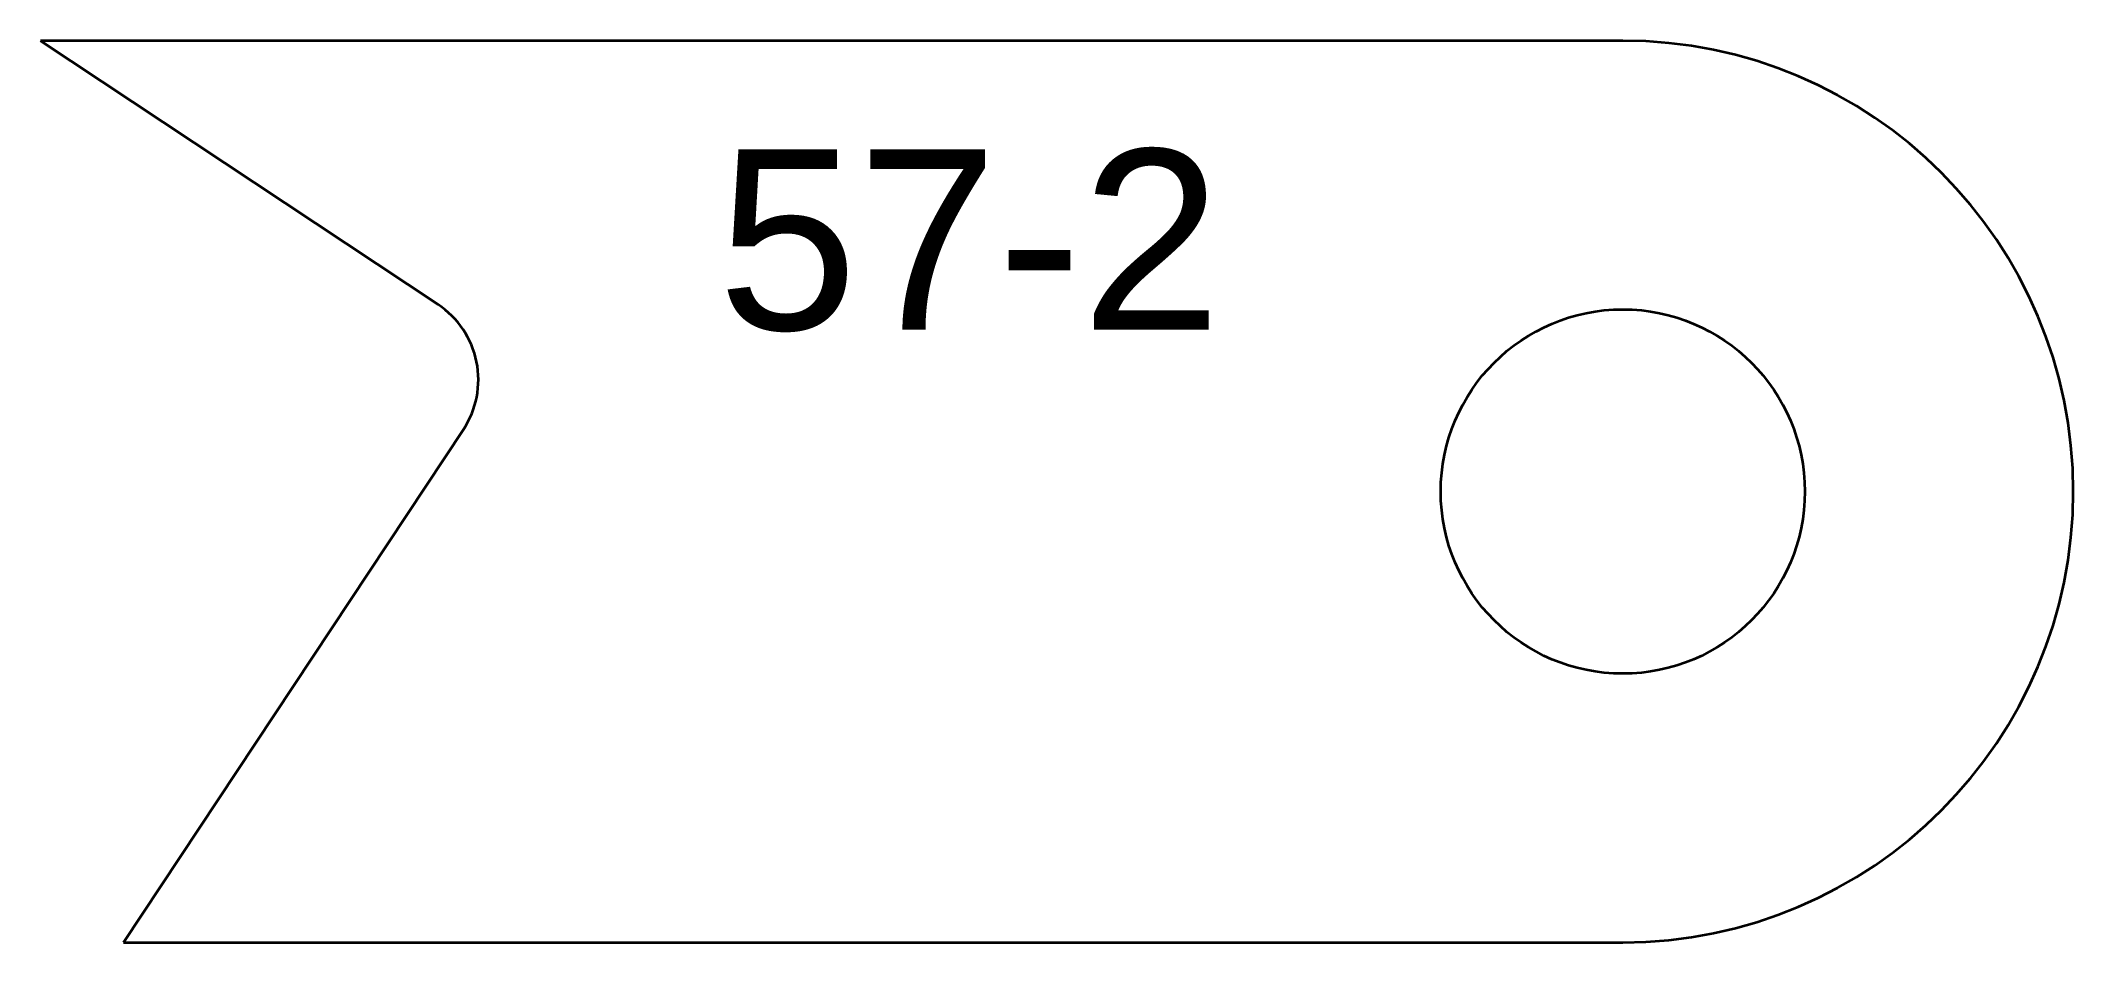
# Model space of a CAD drawing. Header units: millimetres. Extents: x 2420 to 2532, y 1297 to 1347.
import ezdxf

# ---------------------------------------------------------------- set-up
doc = ezdxf.new("R2010")
doc.units = ezdxf.units.MM
doc.layers.add('Gravír', color=1, linetype='Continuous')
doc.styles.get("Standard").update_dxf_attribs({"font": 'arial.ttf'})

msp = doc.modelspace()

# ---------------------------------------------------------------- linework, layer by layer
at = {"color": 7, "linetype": 'Continuous', "lineweight": 35}
for p, q in [((2419.67, 1347.38), (2441.73, 1332.75)), ((2507.46, 1347.38), (2419.67, 1347.38)), ((2443.13, 1325.82), (2424.26, 1297.38)), ((2424.26, 1297.38), (2507.46, 1297.38))]:
    msp.add_line(p, q, dxfattribs=at)
msp.add_circle((2507.46, 1322.38), 10.1, dxfattribs=at)
for centre, radius, start, end in [((2507.46, 1322.38), 25, 270, 90), ((2438.96, 1328.58), 5, 326.4367, 56.4367)]:
    msp.add_arc(centre, radius, start, end, dxfattribs=at)

# ---------------------------------------------------------------- texts
at = {"layer": 'Gravír'}
msp.add_text('57-2', height=10, dxfattribs=at).set_placement((2457.23, 1331.35))

doc.saveas('drawing.dxf')
